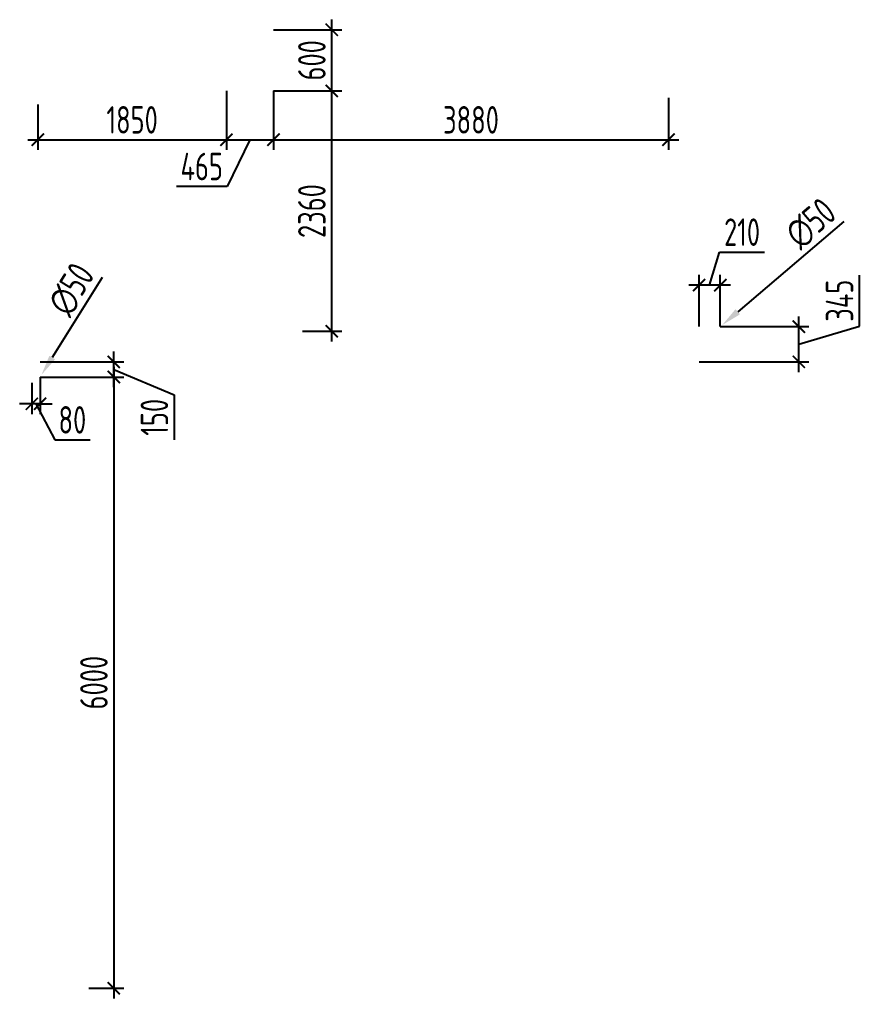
# Model space of a CAD drawing. Header units: millimetres. Extents: x -346952 to 536090, y 55086 to 131231.
# Drawn here: x -156309 to -148065, y 55206 to 64816 of the extents above; entities that cross this region are included whole.
import ezdxf

# ---------------------------------------------------------------- set-up
doc = ezdxf.new("R2010")
doc.units = ezdxf.units.MM
doc.layers.add('РАЗМЕРЫ КРОВЛИ ОВ', color=204, linetype='Continuous')
doc.layers.get('0').off()
doc.styles.add('ISOCPEUR', font='isocpeur.ttf', dxfattribs={"width": 0.7})
doc.dimstyles.new('R_100', dxfattribs={"dimtxt": 270, "dimasz": 120, "dimexe": 100, "dimexo": 0, "dimgap": 60, "dimtad": 1, "dimdec": 0, "dimrnd": 5, "dimzin": 0, "dimdsep": 46, "dimtxsty": 'ISOCPEUR', "dimblk": 'ARCHTICK', "dimcen": 0, "dimdle": 100, "dimclrd": 256, "dimclre": 256, "dimclrt": 256, "dimadec": 0, "dimazin": 0, "dimtfac": 2, "dimtdec": 0, "dimtofl": 0, "dimtmove": 1, "dimatfit": 3, "dimfxl": 1, "dimtvp": 3, "dimtolj": 1, "dimtzin": 0, "dimarcsym": 0})

# ---------------------------------------------------------------- blocks, each defined once
blk = doc.blocks.new('*D3036')
at = {"layer": 'РАЗМЕРЫ КРОВЛИ ОВ', "lineweight": -2, "transparency": 16777216}
blk.add_line((-148218.9, 62834.1), (-149258.9, 61947), dxfattribs=at)
at = {"layer": 'РАЗМЕРЫ КРОВЛИ ОВ', "transparency": 16777216}
blk.add_solid([(-149280.6, 61972.3), (-149237.3, 61921.6), (-149411.1, 61817.2)], dxfattribs=at)
at = {"layer": 'РАЗМЕРЫ КРОВЛИ ОВ', "transparency": 16777216, "insert": (-148542.1, 62814.7), "char_height": 270, "attachment_point": 5, "rotation": 40.46271, "style": 'ISOCPEUR'}
blk.add_mtext('\\A1;∅50', dxfattribs=at)
blk = doc.blocks.new('_ArchTick')
at = {"color": 0, "linetype": 'ByBlock', "const_width": 0.15}
blk.add_lwpolyline([(-0.5, -0.5), (0.5, 0.5)], dxfattribs=at)
blk = doc.blocks.new('*D3037')
at = {"layer": 'РАЗМЕРЫ КРОВЛИ ОВ', "lineweight": -2, "transparency": 16777216}
blk.add_line((-155498.1, 62282.8), (-155988.1, 61497.3), dxfattribs=at)
at = {"layer": 'РАЗМЕРЫ КРОВЛИ ОВ', "transparency": 16777216}
blk.add_solid([(-156016.4, 61514.9), (-155959.9, 61479.6), (-156094, 61327.6)], dxfattribs=at)
at = {"layer": 'РАЗМЕРЫ КРОВЛИ ОВ', "transparency": 16777216, "insert": (-155800.3, 62166.8), "char_height": 270, "attachment_point": 5, "rotation": 58.04435, "style": 'ISOCPEUR'}
blk.add_mtext('\\A1;∅50', dxfattribs=at)
blk = doc.blocks.new('*D3247')
at = {"layer": 'РАЗМЕРЫ КРОВЛИ ОВ', "lineweight": -2, "transparency": 16777216}
for p, q in [((-155384.3, 61206.4), (-155384.3, 61555.7)), ((-156107.2, 61455.7), (-155284.3, 61455.7)), ((-155384.3, 61381), (-154790.3, 61131.6)), ((-156107.6, 61306.4), (-155284.3, 61306.4)), ((-154790.3, 61131.6), (-154790.3, 60690.3))]:
    blk.add_line(p, q, dxfattribs=at)
at = {"layer": 'РАЗМЕРЫ КРОВЛИ ОВ', "lineweight": -2, "transparency": 16777216, "xscale": 120, "yscale": 120, "zscale": 120}
for p, rotation in [((-155384.3, 61455.7), 90), ((-155384.3, 61306.4), 270)]:
    blk.add_blockref('_ArchTick', p, dxfattribs=dict(at, rotation=rotation))
at = {"layer": 'РАЗМЕРЫ КРОВЛИ ОВ', "transparency": 16777216, "insert": (-154985.3, 60911), "char_height": 270, "attachment_point": 5, "rotation": 90, "style": 'ISOCPEUR'}
blk.add_mtext('\\A1;150', dxfattribs=at)
blk = doc.blocks.new('*D3248')
at = {"layer": 'РАЗМЕРЫ КРОВЛИ ОВ', "lineweight": -2, "transparency": 16777216}
for p, q in [((-155384.3, 61406.4), (-155384.3, 55205.7)), ((-156107.6, 61306.4), (-155284.3, 61306.4)), ((-155629.6, 55305.7), (-155284.3, 55305.7))]:
    blk.add_line(p, q, dxfattribs=at)
at = {"layer": 'РАЗМЕРЫ КРОВЛИ ОВ', "lineweight": -2, "transparency": 16777216, "xscale": 120, "yscale": 120, "zscale": 120}
for p, rotation in [((-155384.3, 61306.4), 90), ((-155384.3, 55305.7), 270)]:
    blk.add_blockref('_ArchTick', p, dxfattribs=dict(at, rotation=rotation))
at = {"layer": 'РАЗМЕРЫ КРОВЛИ ОВ', "transparency": 16777216, "insert": (-155579.3, 58306), "char_height": 270, "attachment_point": 5, "rotation": 90, "style": 'ISOCPEUR'}
blk.add_mtext('\\A1;6000', dxfattribs=at)
blk = doc.blocks.new('*D3249')
at = {"layer": 'РАЗМЕРЫ КРОВЛИ ОВ', "lineweight": -2, "transparency": 16777216}
for p, q in [((-156188.9, 61248.6), (-156188.9, 60943)), ((-156107.6, 61306.4), (-156107.6, 60943)), ((-156188.9, 61043), (-156308.9, 61043)), ((-156107.6, 61043), (-156188.9, 61043)), ((-156148.2, 61043), (-155964, 60690.8)), ((-156107.6, 61043), (-155987.6, 61043)), ((-155964, 60690.8), (-155617.2, 60690.8))]:
    blk.add_line(p, q, dxfattribs=at)
at = {"layer": 'РАЗМЕРЫ КРОВЛИ ОВ', "lineweight": -2, "transparency": 16777216, "xscale": 120, "yscale": 120, "zscale": 120}
blk.add_blockref('_ArchTick', (-156188.9, 61043), dxfattribs=at)
at = {"layer": 'РАЗМЕРЫ КРОВЛИ ОВ', "lineweight": -2, "transparency": 16777216, "xscale": 120, "yscale": 120, "zscale": 120, "rotation": 180}
blk.add_blockref('_ArchTick', (-156107.6, 61043), dxfattribs=at)
at = {"layer": 'РАЗМЕРЫ КРОВЛИ ОВ', "transparency": 16777216, "insert": (-155790.6, 60885.8), "char_height": 270, "attachment_point": 5, "style": 'ISOCPEUR'}
blk.add_mtext('\\A1;80', dxfattribs=at)
blk = doc.blocks.new('*D3250')
at = {"layer": 'РАЗМЕРЫ КРОВЛИ ОВ', "lineweight": -2, "transparency": 16777216}
for p, q in [((-149534.7, 62208.5), (-149437.2, 62533.5)), ((-149437.2, 62533.5), (-148995.9, 62533.5)), ((-149638.9, 61801), (-149638.9, 62308.5)), ((-149430.5, 61801), (-149430.5, 62308.5)), ((-149330.5, 62208.5), (-149738.9, 62208.5))]:
    blk.add_line(p, q, dxfattribs=at)
at = {"layer": 'РАЗМЕРЫ КРОВЛИ ОВ', "lineweight": -2, "transparency": 16777216, "xscale": 120, "yscale": 120, "zscale": 120, "rotation": 180}
blk.add_blockref('_ArchTick', (-149638.9, 62208.5), dxfattribs=at)
at = {"layer": 'РАЗМЕРЫ КРОВЛИ ОВ', "lineweight": -2, "transparency": 16777216, "xscale": 120, "yscale": 120, "zscale": 120}
blk.add_blockref('_ArchTick', (-149430.5, 62208.5), dxfattribs=at)
at = {"layer": 'РАЗМЕРЫ КРОВЛИ ОВ', "transparency": 16777216, "insert": (-149216.5, 62728.5), "char_height": 270, "attachment_point": 5, "style": 'ISOCPEUR'}
blk.add_mtext('\\A1;210', dxfattribs=at)
blk = doc.blocks.new('*D3251')
at = {"layer": 'РАЗМЕРЫ КРОВЛИ ОВ', "lineweight": -2, "transparency": 16777216}
for p, q in [((-148064.6, 61806.8), (-148064.6, 62304.8)), ((-148659.6, 61355.7), (-148659.6, 61901)), ((-149430.5, 61801), (-148559.6, 61801)), ((-148659.6, 61628.3), (-148064.6, 61806.8)), ((-149638.9, 61455.7), (-148559.6, 61455.7))]:
    blk.add_line(p, q, dxfattribs=at)
at = {"layer": 'РАЗМЕРЫ КРОВЛИ ОВ', "lineweight": -2, "transparency": 16777216, "xscale": 120, "yscale": 120, "zscale": 120}
for p, rotation in [((-148659.6, 61801), 90), ((-148659.6, 61455.7), 270)]:
    blk.add_blockref('_ArchTick', p, dxfattribs=dict(at, rotation=rotation))
at = {"layer": 'РАЗМЕРЫ КРОВЛИ ОВ', "transparency": 16777216, "insert": (-148259.6, 62055.8), "char_height": 270, "attachment_point": 5, "rotation": 90, "style": 'ISOCPEUR'}
blk.add_mtext('\\A1;345', dxfattribs=at)
blk = doc.blocks.new('*D3324')
at = {"layer": 'РАЗМЕРЫ КРОВЛИ ОВ', "lineweight": -2, "transparency": 16777216}
for p, q in [((-154278.9, 64115.7), (-154278.9, 63536.3)), ((-156128.9, 63982.3), (-156128.9, 63536.3)), ((-156228.9, 63636.3), (-154178.9, 63636.3))]:
    blk.add_line(p, q, dxfattribs=at)
at = {"layer": 'РАЗМЕРЫ КРОВЛИ ОВ', "lineweight": -2, "transparency": 16777216, "xscale": 120, "yscale": 120, "zscale": 120, "rotation": 180}
blk.add_blockref('_ArchTick', (-156128.9, 63636.3), dxfattribs=at)
at = {"layer": 'РАЗМЕРЫ КРОВЛИ ОВ', "lineweight": -2, "transparency": 16777216, "xscale": 120, "yscale": 120, "zscale": 120}
blk.add_blockref('_ArchTick', (-154278.9, 63636.3), dxfattribs=at)
at = {"layer": 'РАЗМЕРЫ КРОВЛИ ОВ', "transparency": 16777216, "insert": (-155203.9, 63831.3), "char_height": 270, "attachment_point": 5, "style": 'ISOCPEUR'}
blk.add_mtext('\\A1;1850', dxfattribs=at)
blk = doc.blocks.new('*D3325')
at = {"layer": 'РАЗМЕРЫ КРОВЛИ ОВ', "lineweight": -2, "transparency": 16777216}
for p, q in [((-154278.9, 64115.7), (-154278.9, 63536.3)), ((-153816.4, 64115.7), (-153816.4, 63536.3)), ((-154378.9, 63636.3), (-153716.4, 63636.3)), ((-154047.6, 63636.3), (-154271.6, 63178.2)), ((-154271.6, 63178.2), (-154769.6, 63178.2))]:
    blk.add_line(p, q, dxfattribs=at)
at = {"layer": 'РАЗМЕРЫ КРОВЛИ ОВ', "lineweight": -2, "transparency": 16777216, "xscale": 120, "yscale": 120, "zscale": 120, "rotation": 180}
blk.add_blockref('_ArchTick', (-154278.9, 63636.3), dxfattribs=at)
at = {"layer": 'РАЗМЕРЫ КРОВЛИ ОВ', "lineweight": -2, "transparency": 16777216, "xscale": 120, "yscale": 120, "zscale": 120}
blk.add_blockref('_ArchTick', (-153816.4, 63636.3), dxfattribs=at)
at = {"layer": 'РАЗМЕРЫ КРОВЛИ ОВ', "transparency": 16777216, "insert": (-154520.6, 63373.2), "char_height": 270, "attachment_point": 5, "style": 'ISOCPEUR'}
blk.add_mtext('\\A1;465', dxfattribs=at)
blk = doc.blocks.new('*D3326')
at = {"layer": 'РАЗМЕРЫ КРОВЛИ ОВ', "lineweight": -2, "transparency": 16777216}
for p, q in [((-153816.4, 64115.7), (-153816.4, 63536.3)), ((-149938.9, 64048.5), (-149938.9, 63536.3)), ((-153916.4, 63636.3), (-149838.9, 63636.3))]:
    blk.add_line(p, q, dxfattribs=at)
at = {"layer": 'РАЗМЕРЫ КРОВЛИ ОВ', "lineweight": -2, "transparency": 16777216, "xscale": 120, "yscale": 120, "zscale": 120, "rotation": 180}
blk.add_blockref('_ArchTick', (-153816.4, 63636.3), dxfattribs=at)
at = {"layer": 'РАЗМЕРЫ КРОВЛИ ОВ', "lineweight": -2, "transparency": 16777216, "xscale": 120, "yscale": 120, "zscale": 120}
blk.add_blockref('_ArchTick', (-149938.9, 63636.3), dxfattribs=at)
at = {"layer": 'РАЗМЕРЫ КРОВЛИ ОВ', "transparency": 16777216, "insert": (-151877.6, 63831.3), "char_height": 270, "attachment_point": 5, "style": 'ISOCPEUR'}
blk.add_mtext('\\A1;3880', dxfattribs=at)
blk = doc.blocks.new('*D3327')
at = {"layer": 'РАЗМЕРЫ КРОВЛИ ОВ', "lineweight": -2, "transparency": 16777216}
for p, q in [((-153244.6, 61655.7), (-153244.6, 64215.7)), ((-153816.4, 64115.7), (-153144.6, 64115.7)), ((-153532.8, 61755.7), (-153144.6, 61755.7))]:
    blk.add_line(p, q, dxfattribs=at)
at = {"layer": 'РАЗМЕРЫ КРОВЛИ ОВ', "lineweight": -2, "transparency": 16777216, "xscale": 120, "yscale": 120, "zscale": 120}
for p, rotation in [((-153244.6, 64115.7), 90), ((-153244.6, 61755.7), 270)]:
    blk.add_blockref('_ArchTick', p, dxfattribs=dict(at, rotation=rotation))
at = {"layer": 'РАЗМЕРЫ КРОВЛИ ОВ', "transparency": 16777216, "insert": (-153439.6, 62935.7), "char_height": 270, "attachment_point": 5, "rotation": 90, "style": 'ISOCPEUR'}
blk.add_mtext('\\A1;2360', dxfattribs=at)
blk = doc.blocks.new('*D3328')
at = {"layer": 'РАЗМЕРЫ КРОВЛИ ОВ', "lineweight": -2, "transparency": 16777216}
for p, q in [((-153244.6, 64015.7), (-153244.6, 64815.7)), ((-153816.4, 64715.7), (-153144.6, 64715.7)), ((-153816.4, 64115.7), (-153144.6, 64115.7))]:
    blk.add_line(p, q, dxfattribs=at)
at = {"layer": 'РАЗМЕРЫ КРОВЛИ ОВ', "lineweight": -2, "transparency": 16777216, "xscale": 120, "yscale": 120, "zscale": 120}
for p, rotation in [((-153244.6, 64715.7), 90), ((-153244.6, 64115.7), 270)]:
    blk.add_blockref('_ArchTick', p, dxfattribs=dict(at, rotation=rotation))
at = {"layer": 'РАЗМЕРЫ КРОВЛИ ОВ', "transparency": 16777216, "insert": (-153439.6, 64415.7), "char_height": 270, "attachment_point": 5, "rotation": 90, "style": 'ISOCPEUR'}
blk.add_mtext('\\A1;600', dxfattribs=at)

msp = doc.modelspace()

# ---------------------------------------------------------------- dimensions: what is measured, and where the dimension line sits
at = {"layer": 'РАЗМЕРЫ КРОВЛИ ОВ'}
for base, p1, p2, picture, middle in [((-153244.6, 64715.7), (-153816.4, 64115.7), (-153816.4, 64715.7), '*D3328', (-153439.6, 64415.7)), ((-153244.6, 64115.7), (-153532.8, 61755.7), (-153816.4, 64115.7), '*D3327', (-153439.6, 62935.7)), ((-148659.6, 61801), (-149638.9, 61455.7), (-149430.5, 61801), '*D3251', (-148259.6, 61866.8)), ((-155384.3, 55305.7), (-156107.6, 61306.4), (-155629.6, 55305.7), '*D3248', (-155579.3, 58306))]:
    dim = msp.add_linear_dim(base=base, p1=p1, p2=p2, angle=90, dimstyle='R_100', override={"dimpost": '\\X'}, dxfattribs=at)
    dim.commit()
    dim.dimension.update_dxf_attribs({"geometry": picture, "text_midpoint": middle})
for base, p1, p2, picture, middle in [((-154278.9, 63636.3), (-156128.9, 63982.3), (-154278.9, 64115.7), '*D3324', (-155203.9, 63831.3)), ((-149938.853503, 63636.3383983), (-153816.3535048, 64115.6825008), (-149938.853503, 64048.4571262), '*D3326', (-151877.6035039, 63831.3383983)), ((-149638.9, 62208.5), (-149430.5, 61801), (-149638.9, 61801), '*D3250', (-149377.2, 62728.5))]:
    dim = msp.add_linear_dim(base=base, p1=p1, p2=p2, dimstyle='R_100', override={"dimpost": '\\X'}, dxfattribs=at)
    dim.commit()
    dim.dimension.update_dxf_attribs({"geometry": picture, "text_midpoint": middle})
for base, p1, p2, picture, middle in [((-153816.3535, 63636.3384), (-154278.8657, 64115.6574), (-153816.3535, 64115.6825), '*D3325', (-154331.6429, 63178.2363)), ((-156188.9, 61043), (-156107.6, 61306.4), (-156188.9, 61248.6), '*D3249', (-155904, 60690.8))]:
    dim = msp.add_linear_dim(base=base, p1=p1, p2=p2, dimstyle='R_100', override={"dimpost": '\\X'}, dxfattribs=at)
    dim.commit()
    dim.dimension.update_dxf_attribs({"geometry": picture, "text_midpoint": middle, "dimtype": 160})
for p1, p2, picture, middle in [((-149449.1, 61784.7), (-149411.1, 61817.2), '*D3036', (-148415.6, 62666.3)), ((-156120.5, 61285.1), (-156094, 61327.6), '*D3037', (-155634.9, 62063.5))]:
    dim = msp.add_diameter_dim_2p(p1=p1, p2=p2, dimstyle='R_100', override={"dimasz": 200, "dimpost": '\\X', "dimblk1": 'ArchTick', "dimsah": 1}, dxfattribs=at)
    dim.commit()
    dim.dimension.update_dxf_attribs({"geometry": picture, "text_midpoint": middle, "dimtype": 163})
dim = msp.add_linear_dim(base=(-155384.3, 61455.7), p1=(-156107.6, 61306.4), p2=(-156107.2, 61455.7), angle=90, dimstyle='R_100', override={"dimpost": '\\X'}, dxfattribs=at)
dim.commit()
dim.dimension.update_dxf_attribs({"geometry": '*D3247', "text_midpoint": (-154790.3, 61071.6), "dimtype": 160})

doc.saveas('drawing.dxf')
